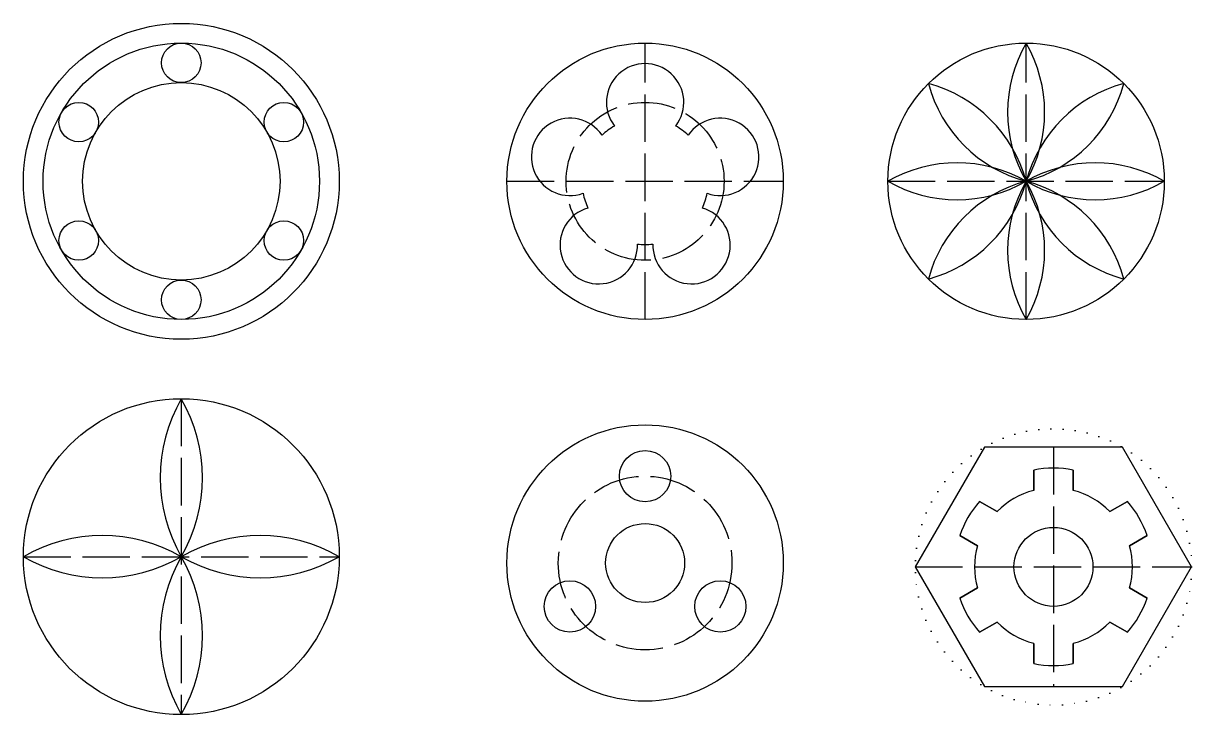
# Model space of a CAD drawing. Header units: millimetres. Extents: x 499 to 795, y 701 to 876.
import ezdxf

# ---------------------------------------------------------------- set-up
doc = ezdxf.new("R2010")
doc.units = ezdxf.units.MM
doc.linetypes.add('ACAD_ISO02W100', pattern=[15, 12, -3])
doc.linetypes.add('ACAD_ISO07W100', pattern=[3, 0, -3])

# ---------------------------------------------------------------- blocks, each defined once
blk = doc.blocks.new('*U9')
at = {"color": 18, "true_color": 0x000000}
blk.add_circle((0, 0), 5, dxfattribs=at)
blk = doc.blocks.new('*U10')
at = {"color": 0, "linetype": 'ByBlock', "lineweight": -2, "transparency": 16777216}
blk.add_blockref('*U9', (538.67, 866.08), dxfattribs=at)
for p, rotation in [((512.69, 851.08), 59.99999999999999), ((564.65, 851.08), 299.9999999999999), ((512.69, 821.08), 120), ((564.65, 821.08), 240), ((538.67, 806.08), 180)]:
    blk.add_blockref('*U9', p, dxfattribs=dict(at, rotation=rotation))
blk = doc.blocks.new('*U11')
at = {"color": 18, "true_color": 0x000000}
for centre, start, end in [((30.31, 0), 150, 210), ((-30.31, 0), 330, 30)]:
    blk.add_arc(centre, 35, start, end, dxfattribs=at)
blk = doc.blocks.new('*U12')
at = {"color": 0, "linetype": 'ByBlock', "lineweight": -2, "transparency": 16777216}
blk.add_blockref('*U11', (752.65, 853.58), dxfattribs=at)
for p, rotation in [((740.27, 848.45), 45.00000000000003), ((765.02, 848.45), 315.0000000000001), ((735.15, 836.08), 90.00000000000001), ((770.15, 836.08), 270), ((740.27, 823.71), 135.0000000000001), ((765.02, 823.71), 225.0000000000001), ((752.65, 818.58), 180)]:
    blk.add_blockref('*U11', p, dxfattribs=dict(at, rotation=rotation))
blk = doc.blocks.new('*U13')
at = {"color": 18, "true_color": 0x000000}
for centre, start, end in [((34.64, 0), 150, 210), ((-34.64, 0), 330, 30)]:
    blk.add_arc(centre, 40, start, end, dxfattribs=at)
blk = doc.blocks.new('*U14')
at = {"color": 0, "linetype": 'ByBlock', "lineweight": -2, "transparency": 16777216}
blk.add_blockref('*U13', (538.67, 761.01), dxfattribs=at)
for p, rotation in [((518.67, 741.01), 90), ((558.67, 741.01), 270), ((538.67, 721.01), 180)]:
    blk.add_blockref('*U13', p, dxfattribs=dict(at, rotation=rotation))
blk = doc.blocks.new('*U15')
at = {"color": 18, "true_color": 0x000000}
blk.add_circle((0, 0), 6.5, dxfattribs=at)
blk = doc.blocks.new('*U16')
at = {"color": 0, "linetype": 'ByBlock', "lineweight": -2, "transparency": 16777216}
blk.add_blockref('*U15', (656.15, 761.4), dxfattribs=at)
for p, rotation in [((637.1, 728.4), 120), ((675.2, 728.4), 240)]:
    blk.add_blockref('*U15', p, dxfattribs=dict(at, rotation=rotation))

msp = doc.modelspace()

# ---------------------------------------------------------------- linework, layer by layer
at = {"color": 18, "linetype": 'ACAD_ISO02W100', "true_color": 0x000000}
for p, q in [((656.15, 801.08), (656.15, 871.08)), ((752.65, 801.08), (752.65, 871.08)), ((621.15, 836.08), (691.15, 836.08)), ((717.65, 836.08), (787.65, 836.08)), ((538.67, 781.01), (538.67, 701.01)), ((759.58, 768.74), (759.58, 708.12)), ((498.67, 741.01), (578.67, 741.01)), ((724.58, 738.43), (794.58, 738.43))]:
    msp.add_line(p, q, dxfattribs=at)
at = {"color": 18, "true_color": 0x000000}
for p, q in [((754.58, 762.92), (754.58, 757.79)), ((754.58, 757.79), (754.58, 762.92)), ((764.58, 762.92), (764.58, 757.79)), ((764.58, 757.79), (764.58, 762.92)), ((740.86, 755.01), (745.3, 752.44)), ((745.3, 752.44), (740.86, 755.01)), ((778.29, 755.01), (773.85, 752.44)), ((773.85, 752.44), (778.29, 755.01)), ((735.86, 746.35), (740.3, 743.78)), ((740.3, 743.78), (735.86, 746.35)), ((783.29, 746.35), (778.85, 743.78)), ((778.85, 743.78), (783.29, 746.35)), ((735.86, 730.51), (740.3, 733.08)), ((740.3, 733.08), (735.86, 730.51)), ((783.29, 730.51), (778.85, 733.08)), ((778.85, 733.08), (783.29, 730.51)), ((740.86, 721.85), (745.3, 724.42)), ((745.3, 724.42), (740.86, 721.85)), ((778.29, 721.85), (773.85, 724.42)), ((773.85, 724.42), (778.29, 721.85)), ((754.58, 713.93), (754.58, 719.06)), ((754.58, 719.06), (754.58, 713.93)), ((764.58, 713.93), (764.58, 719.06)), ((764.58, 719.06), (764.58, 713.93))]:
    msp.add_line(p, q, dxfattribs=at)
msp.add_lwpolyline([(742.08, 768.74), (724.58, 738.43), (742.08, 708.12), (777.08, 708.12), (794.58, 738.43), (777.08, 768.74)], close=True, dxfattribs=at)
for centre, radius in [((538.67, 836.08), 40), ((538.67, 836.08), 35), ((656.15, 836.08), 35), ((752.65, 836.08), 35), ((538.67, 836.08), 25), ((538.67, 741.01), 40), ((656.15, 739.4), 35), ((656.15, 739.4), 10), ((759.58, 738.43), 10)]:
    msp.add_circle(centre, radius, dxfattribs=at)
at = {"color": 18, "linetype": 'ACAD_ISO02W100', "true_color": 0x000000}
for centre, radius in [((656.15, 836.08), 20), ((656.15, 739.4), 22)]:
    msp.add_circle(centre, radius, dxfattribs=at)
at = {"color": 18, "linetype": 'ACAD_ISO07W100', "true_color": 0x000000}
msp.add_circle((759.58, 738.43), 35, dxfattribs=at)
at = {"color": 18, "true_color": 0x000000}
for centre, radius, start, end in [((656.15, 856.08), 9.8, 322.2391, 217.7609), ((637.13, 842.26), 9.8, 34.2391, 289.7609), ((656.15, 836.08), 16, 118.9566, 133.0434), ((656.15, 836.08), 16, 46.9566, 61.0434), ((675.17, 842.26), 9.8, 250.2391, 145.7609), ((656.15, 836.08), 16, 190.9566, 205.0434), ((656.15, 836.08), 16, 334.9566, 349.0434), ((644.4, 819.9), 9.8, 106.2391, 1.7609), ((667.91, 819.9), 9.8, 178.2391, 73.7609), ((656.15, 836.08), 16, 262.9566, 277.0434), ((759.58, 738.43), 25, 78.463, 101.537), ((759.58, 738.43), 20, 104.4775, 135.5225), ((759.58, 738.43), 20, 44.4775, 75.5225), ((759.58, 738.43), 25, 138.463, 161.537), ((759.58, 738.43), 25, 18.463, 41.537), ((759.58, 738.43), 20, 164.4775, 195.5225), ((759.58, 738.43), 20, 344.4775, 15.5225), ((759.58, 738.43), 25, 198.463, 221.537), ((759.58, 738.43), 25, 318.463, 341.537), ((759.58, 738.43), 20, 224.4775, 255.5225), ((759.58, 738.43), 20, 284.4775, 315.5225), ((759.58, 738.43), 25, 258.463, 281.537)]:
    msp.add_arc(centre, radius, start, end, dxfattribs=at)

# ---------------------------------------------------------------- block references
for name in ['*U10', '*U12', '*U14', '*U16']:
    msp.add_blockref(name, (0, 0), dxfattribs=at)

doc.saveas('drawing.dxf')
